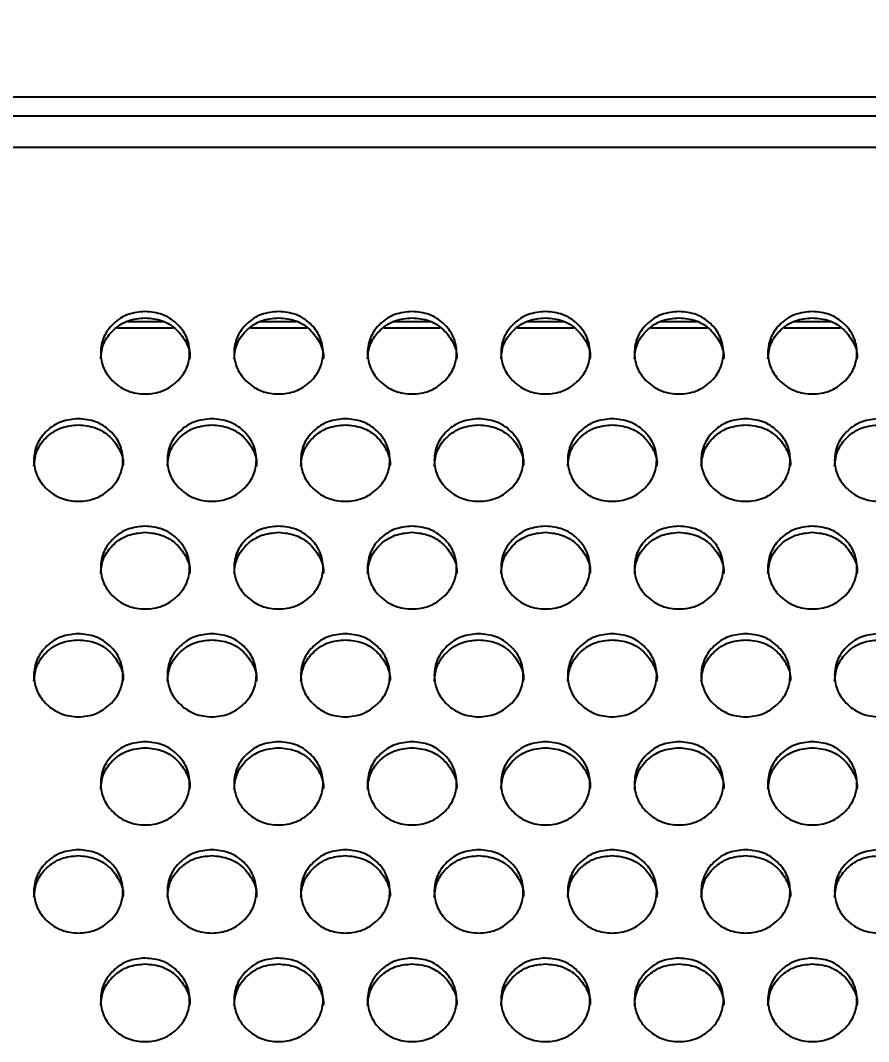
# Model space of a CAD drawing. Header units: millimetres. Extents: x 0.6 to 29.2, y 0.5 to 20.5.
# Drawn here: x 18.113 to 18.622, y 12.131 to 12.743 of the extents above; entities that cross this region are included whole.
import ezdxf

# ---------------------------------------------------------------- set-up
doc = ezdxf.new("R2010")
doc.units = ezdxf.units.MM
doc.layers.add('DIMS', color=1, linetype='Continuous')
doc.styles.add('SLDTEXTSTYLE0', font='TREBUC.TTF')
doc.dimstyles.new('SLDDIMSTYLE0', dxfattribs={"dimtxt": 0.35, "dimasz": 0.3302, "dimexe": 0, "dimexo": 0.0625, "dimgap": 0.0875, "dimtad": 1, "dimdec": 1, "dimlfac": 15, "dimrnd": 1e-09, "dimzin": 12, "dimdsep": 46, "dimtxsty": 'SLDTEXTSTYLE0', "dimsah": 1, "dimcen": 0.09, "dimadec": 0, "dimazin": 3, "dimtfac": 1, "dimtdec": 1, "dimtofl": 0, "dimtmove": 0, "dimatfit": 3, "dimfxl": 0, "dimfrac": 2, "dimtolj": 1, "dimtzin": 12, "dimarcsym": 0})

# ---------------------------------------------------------------- blocks, each defined once
blk = doc.blocks.new('_D')
at = {"layer": 'DIMS'}
for p, q in [((10.90135, 12.7673), (10.90135, 14.50779)), ((24.34135, 12.7673), (24.34135, 14.50779)), ((10.90135, 14.40779), (24.34135, 14.40779))]:
    blk.add_line(p, q, dxfattribs=at)
for points in [[(10.90135, 14.40779), (11.23155, 14.35699), (11.23155, 14.45859)], [(24.34135, 14.40779), (24.01115, 14.45859), (24.01115, 14.35699)]]:
    blk.add_solid(points, dxfattribs=at)
at = {"layer": 'DIMS', "insert": (17.26234, 14.85514, 0.51086), "char_height": 0.35, "attachment_point": 1, "style": 'SLDTEXTSTYLE0'}
blk.add_mtext('201,6', dxfattribs=at)

msp = doc.modelspace()

# ---------------------------------------------------------------- linework, layer by layer
for p, q in [((20.86135, 12.69714), (17.86135, 12.69714)), ((17.86135, 12.68606), (20.86135, 12.68606)), ((17.86135, 12.6673), (20.86135, 12.6673)), ((18.17109, 12.55883), (18.20494, 12.55883)), ((18.17719, 12.56267), (18.19883, 12.56267)), ((18.25109, 12.55883), (18.28494, 12.55883)), ((18.25719, 12.56267), (18.27883, 12.56267)), ((18.33109, 12.55883), (18.36494, 12.55883)), ((18.33719, 12.56267), (18.35883, 12.56267)), ((18.41109, 12.55883), (18.44494, 12.55883)), ((18.41719, 12.56267), (18.43883, 12.56267)), ((18.49109, 12.55883), (18.52494, 12.55883)), ((18.49719, 12.56267), (18.51883, 12.56267)), ((18.57109, 12.55883), (18.60494, 12.55883)), ((18.57719, 12.56267), (18.59883, 12.56267))]:
    msp.add_line(p, q)
for points, knots in [([(18.18802, 12.56861), (18.19153, 12.56828), (18.19855, 12.56761), (18.20731, 12.56174), (18.21344, 12.55367), (18.2153, 12.54389), (18.21344, 12.53413), (18.20731, 12.526), (18.19855, 12.5203), (18.18802, 12.51857), (18.17748, 12.5203), (18.16872, 12.52599), (18.16259, 12.53413), (18.16073, 12.54389), (18.16259, 12.55367), (18.16872, 12.56174), (18.17748, 12.56763), (18.18451, 12.56828), (18.18802, 12.56861)], [0, 0, 0, 0, 0.062528, 0.12499, 0.187437, 0.249996, 0.312447, 0.375003, 0.437455, 0.500007, 0.562451, 0.625015, 0.687459, 0.75002, 0.81247, 0.875027, 0.937563, 1, 1, 1, 1]), ([(18.16135, 12.54016), (18.16171, 12.54341), (18.16243, 12.54992), (18.16877, 12.55798), (18.17747, 12.56386), (18.1845, 12.56452), (18.18802, 12.56484)], [0, 0, 0, 0, 0.249419, 0.499738, 0.750042, 1, 1, 1, 1]), ([(18.18802, 12.56484), (18.19152, 12.56451), (18.19853, 12.56384), (18.20739, 12.55796), (18.21314, 12.54996), (18.21533, 12.54329), (18.21468, 12.54013), (18.21468, 12.54012)], [0, 0, 0, 0, 0.250093, 0.499869, 0.749514, 0.999554, 1, 1, 1, 1]), ([(18.26802, 12.56861), (18.27153, 12.56828), (18.27855, 12.56761), (18.28731, 12.56174), (18.29344, 12.55367), (18.2953, 12.54389), (18.29344, 12.53413), (18.28731, 12.526), (18.27855, 12.5203), (18.26802, 12.51857), (18.25748, 12.5203), (18.24872, 12.52599), (18.24259, 12.53413), (18.24073, 12.54389), (18.24259, 12.55367), (18.24872, 12.56174), (18.25748, 12.56763), (18.26451, 12.56828), (18.26802, 12.56861)], [0, 0, 0, 0, 0.062528, 0.12499, 0.187437, 0.249996, 0.312447, 0.375003, 0.437455, 0.500007, 0.562451, 0.625015, 0.687459, 0.75002, 0.81247, 0.875027, 0.937563, 1, 1, 1, 1]), ([(18.24135, 12.54016), (18.24171, 12.54341), (18.24243, 12.54992), (18.24877, 12.55798), (18.25747, 12.56386), (18.2645, 12.56452), (18.26802, 12.56484)], [0, 0, 0, 0, 0.249419, 0.499739, 0.750042, 1, 1, 1, 1]), ([(18.26802, 12.56484), (18.27152, 12.56451), (18.27853, 12.56384), (18.28739, 12.55796), (18.29314, 12.54996), (18.29533, 12.54329), (18.29468, 12.54013), (18.29468, 12.54012)], [0, 0, 0, 0, 0.250092, 0.499869, 0.749514, 0.999554, 1, 1, 1, 1]), ([(18.34802, 12.56861), (18.35153, 12.56828), (18.35855, 12.56761), (18.36731, 12.56174), (18.37344, 12.55367), (18.3753, 12.54389), (18.37344, 12.53413), (18.36731, 12.526), (18.35855, 12.5203), (18.34802, 12.51857), (18.33748, 12.5203), (18.32872, 12.52599), (18.32259, 12.53413), (18.32073, 12.54389), (18.32259, 12.55367), (18.32872, 12.56174), (18.33748, 12.56763), (18.34451, 12.56828), (18.34802, 12.56861)], [0, 0, 0, 0, 0.062528, 0.12499, 0.187437, 0.249996, 0.312447, 0.375003, 0.437455, 0.500007, 0.562451, 0.625015, 0.687459, 0.75002, 0.81247, 0.875027, 0.937563, 1, 1, 1, 1]), ([(18.32135, 12.54016), (18.32171, 12.54341), (18.32243, 12.54992), (18.32877, 12.55798), (18.33747, 12.56386), (18.3445, 12.56452), (18.34802, 12.56484)], [0, 0, 0, 0, 0.249419, 0.499738, 0.750042, 1, 1, 1, 1]), ([(18.34802, 12.56484), (18.35152, 12.56451), (18.35853, 12.56384), (18.36739, 12.55796), (18.37314, 12.54996), (18.37533, 12.54329), (18.37468, 12.54013), (18.37468, 12.54012)], [0, 0, 0, 0, 0.250093, 0.499869, 0.749514, 0.999554, 1, 1, 1, 1]), ([(18.42802, 12.56861), (18.43153, 12.56828), (18.43855, 12.56761), (18.44731, 12.56174), (18.45344, 12.55367), (18.4553, 12.54389), (18.45344, 12.53413), (18.44731, 12.526), (18.43855, 12.5203), (18.42802, 12.51857), (18.41748, 12.5203), (18.40872, 12.52599), (18.40259, 12.53413), (18.40073, 12.54389), (18.40259, 12.55367), (18.40872, 12.56174), (18.41748, 12.56763), (18.42451, 12.56828), (18.42802, 12.56861)], [0, 0, 0, 0, 0.062529, 0.124991, 0.187437, 0.249996, 0.312447, 0.375003, 0.437455, 0.500008, 0.562451, 0.625015, 0.687459, 0.75002, 0.81247, 0.875027, 0.937563, 1, 1, 1, 1]), ([(18.40135, 12.54016), (18.40171, 12.54341), (18.40243, 12.54992), (18.40877, 12.55798), (18.41747, 12.56386), (18.4245, 12.56452), (18.42802, 12.56484)], [0, 0, 0, 0, 0.249419, 0.499738, 0.750042, 1, 1, 1, 1]), ([(18.42802, 12.56484), (18.43152, 12.56451), (18.43853, 12.56384), (18.44739, 12.55796), (18.45314, 12.54996), (18.45533, 12.54329), (18.45468, 12.54013), (18.45468, 12.54012)], [0, 0, 0, 0, 0.250093, 0.499869, 0.749514, 0.999554, 1, 1, 1, 1]), ([(18.50802, 12.56861), (18.51153, 12.56828), (18.51855, 12.56761), (18.52731, 12.56174), (18.53344, 12.55367), (18.5353, 12.54389), (18.53344, 12.53413), (18.52731, 12.526), (18.51855, 12.5203), (18.50802, 12.51857), (18.49748, 12.5203), (18.48872, 12.52599), (18.48259, 12.53413), (18.48073, 12.54389), (18.48259, 12.55367), (18.48872, 12.56174), (18.49748, 12.56763), (18.50451, 12.56828), (18.50802, 12.56861)], [0, 0, 0, 0, 0.062528, 0.124991, 0.187437, 0.249996, 0.312447, 0.375003, 0.437456, 0.500007, 0.562451, 0.625015, 0.687459, 0.75002, 0.81247, 0.875027, 0.937563, 1, 1, 1, 1]), ([(18.48135, 12.54016), (18.48171, 12.54341), (18.48243, 12.54992), (18.48877, 12.55798), (18.49747, 12.56386), (18.5045, 12.56452), (18.50802, 12.56484)], [0, 0, 0, 0, 0.249419, 0.499738, 0.750042, 1, 1, 1, 1]), ([(18.50802, 12.56484), (18.51152, 12.56451), (18.51853, 12.56384), (18.52739, 12.55796), (18.53314, 12.54996), (18.53533, 12.54329), (18.53468, 12.54013), (18.53468, 12.54012)], [0, 0, 0, 0, 0.250092, 0.499869, 0.749514, 0.999554, 1, 1, 1, 1]), ([(18.58802, 12.56861), (18.59153, 12.56828), (18.59855, 12.56761), (18.60731, 12.56174), (18.61344, 12.55367), (18.6153, 12.54389), (18.61344, 12.53413), (18.60731, 12.526), (18.59855, 12.5203), (18.58802, 12.51857), (18.57748, 12.5203), (18.56872, 12.52599), (18.56259, 12.53413), (18.56073, 12.54389), (18.56259, 12.55367), (18.56872, 12.56174), (18.57748, 12.56763), (18.58451, 12.56828), (18.58802, 12.56861)], [0, 0, 0, 0, 0.062528, 0.12499, 0.187437, 0.249996, 0.312447, 0.375003, 0.437455, 0.500007, 0.562451, 0.625015, 0.687459, 0.75002, 0.81247, 0.875027, 0.937563, 1, 1, 1, 1]), ([(18.56135, 12.54016), (18.56171, 12.54341), (18.56243, 12.54992), (18.56877, 12.55798), (18.57747, 12.56386), (18.5845, 12.56452), (18.58802, 12.56484)], [0, 0, 0, 0, 0.249419, 0.499739, 0.750042, 1, 1, 1, 1]), ([(18.58802, 12.56484), (18.59152, 12.56451), (18.59853, 12.56384), (18.60739, 12.55796), (18.61314, 12.54996), (18.61533, 12.54329), (18.61468, 12.54013), (18.61468, 12.54012)], [0, 0, 0, 0, 0.250092, 0.499868, 0.749514, 0.999554, 1, 1, 1, 1]), ([(18.14802, 12.50434), (18.15153, 12.50401), (18.15855, 12.50333), (18.16731, 12.49745), (18.17344, 12.48937), (18.1753, 12.47957), (18.17344, 12.46978), (18.16731, 12.46164), (18.15855, 12.45593), (18.14802, 12.4542), (18.13748, 12.45593), (18.12872, 12.46163), (18.12259, 12.46979), (18.12073, 12.47957), (18.12259, 12.48937), (18.12872, 12.49745), (18.13748, 12.50335), (18.14451, 12.50401), (18.14802, 12.50434)], [0, 0, 0, 0, 0.062528, 0.12499, 0.187436, 0.249995, 0.312448, 0.375004, 0.437456, 0.500008, 0.562452, 0.625016, 0.68746, 0.750019, 0.81247, 0.875027, 0.937563, 1, 1, 1, 1]), ([(18.22802, 12.50434), (18.23153, 12.50401), (18.23855, 12.50333), (18.24731, 12.49745), (18.25344, 12.48937), (18.2553, 12.47957), (18.25344, 12.46978), (18.24731, 12.46164), (18.23855, 12.45593), (18.22802, 12.4542), (18.21748, 12.45593), (18.20872, 12.46163), (18.20259, 12.46979), (18.20073, 12.47957), (18.20259, 12.48937), (18.20872, 12.49745), (18.21748, 12.50335), (18.22451, 12.50401), (18.22802, 12.50434)], [0, 0, 0, 0, 0.062528, 0.12499, 0.187436, 0.249995, 0.312448, 0.375004, 0.437456, 0.500008, 0.562451, 0.625016, 0.68746, 0.750019, 0.81247, 0.875027, 0.937563, 1, 1, 1, 1]), ([(18.30802, 12.50434), (18.31153, 12.50401), (18.31855, 12.50333), (18.32731, 12.49745), (18.33344, 12.48937), (18.3353, 12.47957), (18.33344, 12.46978), (18.32731, 12.46164), (18.31855, 12.45593), (18.30802, 12.4542), (18.29748, 12.45593), (18.28872, 12.46163), (18.28259, 12.46979), (18.28073, 12.47957), (18.28259, 12.48937), (18.28872, 12.49745), (18.29748, 12.50335), (18.30451, 12.50401), (18.30802, 12.50434)], [0, 0, 0, 0, 0.062528, 0.12499, 0.187436, 0.249995, 0.312448, 0.375004, 0.437456, 0.500008, 0.562451, 0.625016, 0.68746, 0.750019, 0.81247, 0.875027, 0.937563, 1, 1, 1, 1]), ([(18.38802, 12.50434), (18.39153, 12.50401), (18.39855, 12.50333), (18.40731, 12.49745), (18.41344, 12.48937), (18.4153, 12.47957), (18.41344, 12.46978), (18.40731, 12.46164), (18.39855, 12.45593), (18.38802, 12.4542), (18.37748, 12.45593), (18.36872, 12.46163), (18.36259, 12.46979), (18.36073, 12.47957), (18.36259, 12.48937), (18.36872, 12.49745), (18.37748, 12.50335), (18.38451, 12.50401), (18.38802, 12.50434)], [0, 0, 0, 0, 0.062528, 0.12499, 0.187436, 0.249995, 0.312448, 0.375004, 0.437456, 0.500008, 0.562451, 0.625016, 0.68746, 0.750019, 0.81247, 0.875027, 0.937563, 1, 1, 1, 1]), ([(18.46802, 12.50434), (18.47153, 12.50401), (18.47855, 12.50333), (18.48731, 12.49745), (18.49344, 12.48937), (18.4953, 12.47957), (18.49344, 12.46978), (18.48731, 12.46164), (18.47855, 12.45593), (18.46802, 12.4542), (18.45748, 12.45593), (18.44872, 12.46163), (18.44259, 12.46979), (18.44073, 12.47957), (18.44259, 12.48937), (18.44872, 12.49745), (18.45748, 12.50335), (18.46451, 12.50401), (18.46802, 12.50434)], [0, 0, 0, 0, 0.062528, 0.12499, 0.187436, 0.249995, 0.312448, 0.375003, 0.437456, 0.500008, 0.562452, 0.625016, 0.68746, 0.750019, 0.81247, 0.875027, 0.937563, 1, 1, 1, 1]), ([(18.54802, 12.50434), (18.55153, 12.50401), (18.55855, 12.50333), (18.56731, 12.49745), (18.57344, 12.48937), (18.5753, 12.47957), (18.57344, 12.46978), (18.56731, 12.46164), (18.55855, 12.45593), (18.54802, 12.4542), (18.53748, 12.45593), (18.52872, 12.46163), (18.52259, 12.46979), (18.52073, 12.47957), (18.52259, 12.48937), (18.52872, 12.49745), (18.53748, 12.50335), (18.54451, 12.50401), (18.54802, 12.50434)], [0, 0, 0, 0, 0.062528, 0.12499, 0.187436, 0.249995, 0.312448, 0.375004, 0.437456, 0.500008, 0.562451, 0.625015, 0.68746, 0.750019, 0.81247, 0.875027, 0.937563, 1, 1, 1, 1]), ([(18.62802, 12.50434), (18.63153, 12.50401), (18.63855, 12.50333), (18.64731, 12.49745), (18.65344, 12.48937), (18.6553, 12.47957), (18.65344, 12.46978), (18.64731, 12.46164), (18.63855, 12.45593), (18.62802, 12.4542), (18.61748, 12.45593), (18.60872, 12.46163), (18.60259, 12.46979), (18.60073, 12.47957), (18.60259, 12.48937), (18.60872, 12.49745), (18.61748, 12.50335), (18.62451, 12.50401), (18.62802, 12.50434)], [0, 0, 0, 0, 0.062528, 0.12499, 0.187436, 0.249995, 0.312448, 0.375004, 0.437456, 0.500008, 0.562452, 0.625016, 0.68746, 0.750019, 0.81247, 0.875027, 0.937563, 1, 1, 1, 1]), ([(18.12135, 12.47589), (18.12171, 12.47914), (18.12243, 12.48566), (18.12877, 12.49374), (18.13747, 12.49963), (18.1445, 12.50029), (18.14802, 12.50062)], [0, 0, 0, 0, 0.249417, 0.499737, 0.750041, 1, 1, 1, 1]), ([(18.14802, 12.50062), (18.15152, 12.50029), (18.15853, 12.49962), (18.16739, 12.49373), (18.17314, 12.4857), (18.17533, 12.47903), (18.17468, 12.47585), (18.17468, 12.47585)], [0, 0, 0, 0, 0.250093, 0.499869, 0.749514, 0.999556, 1, 1, 1, 1]), ([(18.20135, 12.47589), (18.20171, 12.47914), (18.20243, 12.48566), (18.20877, 12.49374), (18.21747, 12.49963), (18.2245, 12.50029), (18.22802, 12.50062)], [0, 0, 0, 0, 0.249417, 0.499737, 0.750041, 1, 1, 1, 1]), ([(18.22802, 12.50062), (18.23152, 12.50029), (18.23853, 12.49962), (18.24739, 12.49373), (18.25314, 12.4857), (18.25533, 12.47903), (18.25468, 12.47585), (18.25468, 12.47585)], [0, 0, 0, 0, 0.250093, 0.499869, 0.749514, 0.999556, 1, 1, 1, 1]), ([(18.28135, 12.47589), (18.28171, 12.47914), (18.28243, 12.48566), (18.28877, 12.49374), (18.29747, 12.49963), (18.3045, 12.50029), (18.30802, 12.50062)], [0, 0, 0, 0, 0.249417, 0.499737, 0.750041, 1, 1, 1, 1]), ([(18.30802, 12.50062), (18.31152, 12.50029), (18.31853, 12.49962), (18.32739, 12.49373), (18.33314, 12.4857), (18.33533, 12.47903), (18.33468, 12.47585), (18.33468, 12.47585)], [0, 0, 0, 0, 0.2500924, 0.4998692, 0.7495139, 0.9995559, 1, 1, 1, 1]), ([(18.36135, 12.47589), (18.36171, 12.47914), (18.36243, 12.48566), (18.36877, 12.49374), (18.37747, 12.49963), (18.3845, 12.50029), (18.38802, 12.50062)], [0, 0, 0, 0, 0.249417, 0.499737, 0.750041, 1, 1, 1, 1]), ([(18.38802, 12.50062), (18.39152, 12.50029), (18.39853, 12.49962), (18.40739, 12.49373), (18.41314, 12.4857), (18.41533, 12.47903), (18.41468, 12.47585), (18.41468, 12.47585)], [0, 0, 0, 0, 0.2500923, 0.4998695, 0.7495139, 0.9995559, 1, 1, 1, 1]), ([(18.44135, 12.47589), (18.44171, 12.47914), (18.44243, 12.48566), (18.44877, 12.49374), (18.45747, 12.49963), (18.4645, 12.50029), (18.46802, 12.50062)], [0, 0, 0, 0, 0.249417, 0.499737, 0.750041, 1, 1, 1, 1]), ([(18.46802, 12.50062), (18.47152, 12.50029), (18.47853, 12.49962), (18.48739, 12.49373), (18.49314, 12.4857), (18.49533, 12.47903), (18.49468, 12.47585), (18.49468, 12.47585)], [0, 0, 0, 0, 0.250092, 0.499869, 0.749514, 0.999556, 1, 1, 1, 1]), ([(18.52135, 12.47589), (18.52171, 12.47914), (18.52243, 12.48566), (18.52877, 12.49374), (18.53747, 12.49963), (18.5445, 12.50029), (18.54802, 12.50062)], [0, 0, 0, 0, 0.249417, 0.4997364, 0.7500407, 1, 1, 1, 1]), ([(18.54802, 12.50062), (18.55152, 12.50029), (18.55853, 12.49962), (18.56739, 12.49373), (18.57314, 12.4857), (18.57533, 12.47903), (18.57468, 12.47585), (18.57468, 12.47585)], [0, 0, 0, 0, 0.250093, 0.499869, 0.749514, 0.999556, 1, 1, 1, 1]), ([(18.60135, 12.47589), (18.60171, 12.47914), (18.60243, 12.48566), (18.60877, 12.49374), (18.61747, 12.49963), (18.6245, 12.50029), (18.62802, 12.50062)], [0, 0, 0, 0, 0.249417, 0.499737, 0.75004, 1, 1, 1, 1]), ([(18.18802, 12.43984), (18.19153, 12.43951), (18.19855, 12.43883), (18.20731, 12.43294), (18.21344, 12.42484), (18.2153, 12.41502), (18.21344, 12.40521), (18.20731, 12.39705), (18.19855, 12.39133), (18.18802, 12.3896), (18.17748, 12.39133), (18.16872, 12.39705), (18.16259, 12.40522), (18.16073, 12.41502), (18.16259, 12.42484), (18.16872, 12.43294), (18.17748, 12.43885), (18.18451, 12.43951), (18.18802, 12.43984)], [0, 0, 0, 0, 0.062528, 0.12499, 0.187437, 0.249996, 0.312448, 0.375003, 0.437456, 0.500008, 0.562452, 0.625016, 0.68746, 0.75002, 0.812471, 0.875027, 0.937563, 1, 1, 1, 1]), ([(18.16135, 12.41139), (18.16171, 12.41465), (18.16243, 12.42118), (18.16877, 12.42928), (18.17747, 12.43518), (18.1845, 12.43584), (18.18802, 12.43617)], [0, 0, 0, 0, 0.249418, 0.499738, 0.750041, 1, 1, 1, 1]), ([(18.18802, 12.43617), (18.19152, 12.43584), (18.19853, 12.43516), (18.20739, 12.42926), (18.21314, 12.42122), (18.21534, 12.41454), (18.21468, 12.41135), (18.21468, 12.41135)], [0, 0, 0, 0, 0.250094, 0.499869, 0.749515, 0.999558, 1, 1, 1, 1]), ([(18.26802, 12.43984), (18.27153, 12.43951), (18.27855, 12.43883), (18.28731, 12.43294), (18.29344, 12.42484), (18.2953, 12.41502), (18.29344, 12.40521), (18.28731, 12.39705), (18.27855, 12.39133), (18.26802, 12.3896), (18.25748, 12.39133), (18.24872, 12.39705), (18.24259, 12.40522), (18.24073, 12.41502), (18.24259, 12.42484), (18.24872, 12.43294), (18.25748, 12.43885), (18.26451, 12.43951), (18.26802, 12.43984)], [0, 0, 0, 0, 0.062528, 0.12499, 0.187437, 0.249996, 0.312448, 0.375003, 0.437456, 0.500008, 0.562452, 0.625016, 0.68746, 0.750019, 0.812471, 0.875027, 0.937563, 1, 1, 1, 1]), ([(18.24135, 12.41139), (18.24171, 12.41465), (18.24243, 12.42118), (18.24877, 12.42928), (18.25747, 12.43518), (18.2645, 12.43584), (18.26802, 12.43617)], [0, 0, 0, 0, 0.249418, 0.499738, 0.750041, 1, 1, 1, 1]), ([(18.26802, 12.43617), (18.27152, 12.43584), (18.27853, 12.43516), (18.28739, 12.42926), (18.29314, 12.42122), (18.29534, 12.41454), (18.29468, 12.41135), (18.29468, 12.41135)], [0, 0, 0, 0, 0.2500938, 0.4998692, 0.7495149, 0.9995576, 1, 1, 1, 1]), ([(18.34802, 12.43984), (18.35153, 12.43951), (18.35855, 12.43883), (18.36731, 12.43294), (18.37344, 12.42484), (18.3753, 12.41502), (18.37344, 12.40521), (18.36731, 12.39705), (18.35855, 12.39133), (18.34802, 12.3896), (18.33748, 12.39133), (18.32872, 12.39705), (18.32259, 12.40522), (18.32073, 12.41502), (18.32259, 12.42484), (18.32872, 12.43294), (18.33748, 12.43885), (18.34451, 12.43951), (18.34802, 12.43984)], [0, 0, 0, 0, 0.062528, 0.12499, 0.187437, 0.249996, 0.312448, 0.375003, 0.437456, 0.500008, 0.562452, 0.625016, 0.68746, 0.75002, 0.812471, 0.875027, 0.937563, 1, 1, 1, 1]), ([(18.32135, 12.41139), (18.32171, 12.41465), (18.32243, 12.42118), (18.32877, 12.42928), (18.33747, 12.43518), (18.3445, 12.43584), (18.34802, 12.43617)], [0, 0, 0, 0, 0.249418, 0.499738, 0.750041, 1, 1, 1, 1]), ([(18.34802, 12.43617), (18.35152, 12.43584), (18.35853, 12.43516), (18.36739, 12.42926), (18.37314, 12.42122), (18.37534, 12.41454), (18.37468, 12.41135), (18.37468, 12.41135)], [0, 0, 0, 0, 0.250094, 0.499869, 0.749515, 0.999558, 1, 1, 1, 1]), ([(18.42802, 12.43984), (18.43153, 12.43951), (18.43855, 12.43883), (18.44731, 12.43294), (18.45344, 12.42484), (18.4553, 12.41502), (18.45344, 12.40521), (18.44731, 12.39705), (18.43855, 12.39133), (18.42802, 12.3896), (18.41748, 12.39133), (18.40872, 12.39705), (18.40259, 12.40522), (18.40073, 12.41502), (18.40259, 12.42484), (18.40872, 12.43294), (18.41748, 12.43885), (18.42451, 12.43951), (18.42802, 12.43984)], [0, 0, 0, 0, 0.062528, 0.12499, 0.187437, 0.249996, 0.312448, 0.375003, 0.437456, 0.500008, 0.562452, 0.625016, 0.68746, 0.75002, 0.812471, 0.875027, 0.937563, 1, 1, 1, 1]), ([(18.40135, 12.41139), (18.40171, 12.41465), (18.40243, 12.42118), (18.40877, 12.42928), (18.41747, 12.43518), (18.4245, 12.43584), (18.42802, 12.43617)], [0, 0, 0, 0, 0.249418, 0.499738, 0.750041, 1, 1, 1, 1]), ([(18.42802, 12.43617), (18.43152, 12.43584), (18.43853, 12.43516), (18.44739, 12.42926), (18.45314, 12.42122), (18.45534, 12.41454), (18.45468, 12.41135), (18.45468, 12.41135)], [0, 0, 0, 0, 0.250095, 0.49987, 0.749515, 0.999558, 1, 1, 1, 1]), ([(18.50802, 12.43984), (18.51153, 12.43951), (18.51855, 12.43883), (18.52731, 12.43294), (18.53344, 12.42484), (18.5353, 12.41502), (18.53344, 12.40521), (18.52731, 12.39705), (18.51855, 12.39133), (18.50802, 12.3896), (18.49748, 12.39133), (18.48872, 12.39705), (18.48259, 12.40522), (18.48073, 12.41502), (18.48259, 12.42484), (18.48872, 12.43294), (18.49748, 12.43885), (18.50451, 12.43951), (18.50802, 12.43984)], [0, 0, 0, 0, 0.062528, 0.12499, 0.187437, 0.249996, 0.312448, 0.375003, 0.437456, 0.500008, 0.562452, 0.625016, 0.68746, 0.75002, 0.812471, 0.875027, 0.937563, 1, 1, 1, 1]), ([(18.48135, 12.41139), (18.48171, 12.41465), (18.48243, 12.42118), (18.48877, 12.42928), (18.49747, 12.43518), (18.5045, 12.43584), (18.50802, 12.43617)], [0, 0, 0, 0, 0.249419, 0.499738, 0.750041, 1, 1, 1, 1]), ([(18.50802, 12.43617), (18.51152, 12.43584), (18.51853, 12.43516), (18.52739, 12.42926), (18.53314, 12.42122), (18.53534, 12.41454), (18.53468, 12.41135), (18.53468, 12.41135)], [0, 0, 0, 0, 0.250094, 0.49987, 0.749515, 0.999558, 1, 1, 1, 1]), ([(18.58802, 12.43984), (18.59153, 12.43951), (18.59855, 12.43883), (18.60731, 12.43294), (18.61344, 12.42484), (18.6153, 12.41502), (18.61344, 12.40521), (18.60731, 12.39705), (18.59855, 12.39133), (18.58802, 12.3896), (18.57748, 12.39133), (18.56872, 12.39705), (18.56259, 12.40522), (18.56073, 12.41502), (18.56259, 12.42484), (18.56872, 12.43294), (18.57748, 12.43885), (18.58451, 12.43951), (18.58802, 12.43984)], [0, 0, 0, 0, 0.062528, 0.12499, 0.187436, 0.249996, 0.312448, 0.375003, 0.437456, 0.500008, 0.562452, 0.625016, 0.687459, 0.750019, 0.81247, 0.875027, 0.937563, 1, 1, 1, 1]), ([(18.56135, 12.41139), (18.56171, 12.41465), (18.56243, 12.42118), (18.56877, 12.42928), (18.57747, 12.43518), (18.5845, 12.43584), (18.58802, 12.43617)], [0, 0, 0, 0, 0.249418, 0.499738, 0.750041, 1, 1, 1, 1]), ([(18.58802, 12.43617), (18.59152, 12.43584), (18.59853, 12.43516), (18.60739, 12.42926), (18.61314, 12.42122), (18.61534, 12.41454), (18.61468, 12.41135), (18.61468, 12.41135)], [0, 0, 0, 0, 0.250094, 0.499869, 0.749515, 0.999558, 1, 1, 1, 1]), ([(18.14802, 12.37531), (18.15153, 12.37497), (18.15855, 12.37429), (18.16731, 12.36839), (18.17344, 12.36027), (18.1753, 12.35043), (18.17344, 12.34061), (18.16731, 12.33243), (18.15855, 12.3267), (18.14802, 12.32496), (18.13748, 12.3267), (18.12872, 12.33242), (18.12259, 12.34061), (18.12073, 12.35043), (18.12259, 12.36027), (18.12872, 12.36839), (18.13748, 12.37431), (18.14451, 12.37498), (18.14802, 12.37531)], [0, 0, 0, 0, 0.062528, 0.124991, 0.187436, 0.249996, 0.312448, 0.375003, 0.437456, 0.500008, 0.562452, 0.625015, 0.68746, 0.75002, 0.81247, 0.875027, 0.937563, 1, 1, 1, 1]), ([(18.22802, 12.37531), (18.23153, 12.37497), (18.23855, 12.37429), (18.24731, 12.36839), (18.25344, 12.36027), (18.2553, 12.35043), (18.25344, 12.34061), (18.24731, 12.33243), (18.23855, 12.3267), (18.22802, 12.32496), (18.21748, 12.3267), (18.20872, 12.33242), (18.20259, 12.34061), (18.20073, 12.35043), (18.20259, 12.36027), (18.20872, 12.36839), (18.21748, 12.37431), (18.22451, 12.37498), (18.22802, 12.37531)], [0, 0, 0, 0, 0.062528, 0.12499, 0.187436, 0.249996, 0.312448, 0.375003, 0.437456, 0.500008, 0.562452, 0.625015, 0.68746, 0.75002, 0.81247, 0.875027, 0.937563, 1, 1, 1, 1]), ([(18.30802, 12.37531), (18.31153, 12.37497), (18.31855, 12.37429), (18.32731, 12.36839), (18.33344, 12.36027), (18.3353, 12.35043), (18.33344, 12.34061), (18.32731, 12.33243), (18.31855, 12.3267), (18.30802, 12.32496), (18.29748, 12.3267), (18.28872, 12.33242), (18.28259, 12.34061), (18.28073, 12.35043), (18.28259, 12.36027), (18.28872, 12.36839), (18.29748, 12.37431), (18.30451, 12.37498), (18.30802, 12.37531)], [0, 0, 0, 0, 0.062528, 0.12499, 0.187436, 0.249996, 0.312448, 0.375003, 0.437456, 0.500008, 0.562452, 0.625015, 0.68746, 0.75002, 0.81247, 0.875027, 0.937563, 1, 1, 1, 1]), ([(18.38802, 12.37531), (18.39153, 12.37497), (18.39855, 12.37429), (18.40731, 12.36839), (18.41344, 12.36027), (18.4153, 12.35043), (18.41344, 12.34061), (18.40731, 12.33243), (18.39855, 12.3267), (18.38802, 12.32496), (18.37748, 12.3267), (18.36872, 12.33242), (18.36259, 12.34061), (18.36073, 12.35043), (18.36259, 12.36027), (18.36872, 12.36839), (18.37748, 12.37431), (18.38451, 12.37498), (18.38802, 12.37531)], [0, 0, 0, 0, 0.062528, 0.124991, 0.187436, 0.249996, 0.312448, 0.375003, 0.437456, 0.500008, 0.562452, 0.625015, 0.68746, 0.75002, 0.81247, 0.875027, 0.937563, 1, 1, 1, 1]), ([(18.46802, 12.37531), (18.47153, 12.37497), (18.47855, 12.37429), (18.48731, 12.36839), (18.49344, 12.36027), (18.4953, 12.35043), (18.49344, 12.34061), (18.48731, 12.33243), (18.47855, 12.3267), (18.46802, 12.32496), (18.45748, 12.3267), (18.44872, 12.33242), (18.44259, 12.34061), (18.44073, 12.35043), (18.44259, 12.36027), (18.44872, 12.36839), (18.45748, 12.37431), (18.46451, 12.37498), (18.46802, 12.37531)], [0, 0, 0, 0, 0.062528, 0.12499, 0.187436, 0.249996, 0.312448, 0.375003, 0.437456, 0.500008, 0.562452, 0.625015, 0.68746, 0.75002, 0.81247, 0.875027, 0.937563, 1, 1, 1, 1]), ([(18.54802, 12.37531), (18.55153, 12.37497), (18.55855, 12.37429), (18.56731, 12.36839), (18.57344, 12.36027), (18.5753, 12.35043), (18.57344, 12.34061), (18.56731, 12.33243), (18.55855, 12.3267), (18.54802, 12.32496), (18.53748, 12.3267), (18.52872, 12.33242), (18.52259, 12.34061), (18.52073, 12.35043), (18.52259, 12.36027), (18.52872, 12.36839), (18.53748, 12.37431), (18.54451, 12.37498), (18.54802, 12.37531)], [0, 0, 0, 0, 0.062528, 0.12499, 0.187436, 0.249996, 0.312448, 0.375003, 0.437456, 0.500008, 0.562452, 0.625015, 0.68746, 0.75002, 0.81247, 0.875027, 0.937563, 1, 1, 1, 1]), ([(18.62802, 12.37531), (18.63153, 12.37497), (18.63855, 12.37429), (18.64731, 12.36839), (18.65344, 12.36027), (18.6553, 12.35043), (18.65344, 12.34061), (18.64731, 12.33243), (18.63855, 12.3267), (18.62802, 12.32496), (18.61748, 12.3267), (18.60872, 12.33242), (18.60259, 12.34061), (18.60073, 12.35043), (18.60259, 12.36027), (18.60872, 12.36839), (18.61748, 12.37431), (18.62451, 12.37498), (18.62802, 12.37531)], [0, 0, 0, 0, 0.062528, 0.124991, 0.187436, 0.249996, 0.312448, 0.375003, 0.437456, 0.500008, 0.562452, 0.625015, 0.68746, 0.75002, 0.81247, 0.875027, 0.937563, 1, 1, 1, 1]), ([(18.12135, 12.34685), (18.12171, 12.35012), (18.12243, 12.35666), (18.12877, 12.36477), (18.13747, 12.37069), (18.1445, 12.37135), (18.14802, 12.37168)], [0, 0, 0, 0, 0.249419, 0.499741, 0.750041, 1, 1, 1, 1]), ([(18.14802, 12.37168), (18.15152, 12.37135), (18.15853, 12.37068), (18.16739, 12.36476), (18.17314, 12.3567), (18.17534, 12.35), (18.17468, 12.34681), (18.17468, 12.34681)], [0, 0, 0, 0, 0.250093, 0.499868, 0.749517, 0.999558, 1, 1, 1, 1]), ([(18.20135, 12.34685), (18.20171, 12.35012), (18.20243, 12.35666), (18.20877, 12.36477), (18.21747, 12.37069), (18.2245, 12.37135), (18.22802, 12.37168)], [0, 0, 0, 0, 0.249419, 0.499741, 0.750041, 1, 1, 1, 1]), ([(18.22802, 12.37168), (18.23152, 12.37135), (18.23853, 12.37068), (18.24739, 12.36476), (18.25314, 12.3567), (18.25533, 12.35), (18.25468, 12.34681), (18.25468, 12.34681)], [0, 0, 0, 0, 0.250094, 0.499868, 0.749517, 0.999558, 1, 1, 1, 1]), ([(18.28135, 12.34685), (18.28171, 12.35012), (18.28243, 12.35666), (18.28877, 12.36477), (18.29747, 12.37069), (18.3045, 12.37135), (18.30802, 12.37168)], [0, 0, 0, 0, 0.249419, 0.49974, 0.750041, 1, 1, 1, 1]), ([(18.30802, 12.37168), (18.31152, 12.37135), (18.31853, 12.37068), (18.32739, 12.36476), (18.33314, 12.3567), (18.33534, 12.35), (18.33468, 12.34681), (18.33468, 12.34681)], [0, 0, 0, 0, 0.250093, 0.499868, 0.749517, 0.999558, 1, 1, 1, 1]), ([(18.36135, 12.34685), (18.36171, 12.35012), (18.36243, 12.35666), (18.36877, 12.36477), (18.37747, 12.37069), (18.3845, 12.37135), (18.38802, 12.37168)], [0, 0, 0, 0, 0.2494193, 0.4997407, 0.7500412, 1, 1, 1, 1]), ([(18.38802, 12.37168), (18.39152, 12.37135), (18.39853, 12.37068), (18.40739, 12.36476), (18.41314, 12.3567), (18.41534, 12.35), (18.41468, 12.34681), (18.41468, 12.34681)], [0, 0, 0, 0, 0.250093, 0.499869, 0.749517, 0.999558, 1, 1, 1, 1]), ([(18.44135, 12.34685), (18.44171, 12.35012), (18.44243, 12.35666), (18.44877, 12.36477), (18.45747, 12.37069), (18.4645, 12.37135), (18.46802, 12.37168)], [0, 0, 0, 0, 0.2494193, 0.4997407, 0.7500412, 1, 1, 1, 1]), ([(18.46802, 12.37168), (18.47152, 12.37135), (18.47853, 12.37068), (18.48739, 12.36476), (18.49314, 12.3567), (18.49533, 12.35), (18.49468, 12.34681), (18.49468, 12.34681)], [0, 0, 0, 0, 0.250093, 0.499868, 0.749517, 0.999558, 1, 1, 1, 1]), ([(18.52135, 12.34685), (18.52171, 12.35012), (18.52243, 12.35666), (18.52877, 12.36477), (18.53747, 12.37069), (18.5445, 12.37135), (18.54802, 12.37168)], [0, 0, 0, 0, 0.249419, 0.49974, 0.750041, 1, 1, 1, 1]), ([(18.54802, 12.37168), (18.55152, 12.37135), (18.55853, 12.37068), (18.56739, 12.36476), (18.57314, 12.3567), (18.57534, 12.35), (18.57468, 12.34681), (18.57468, 12.34681)], [0, 0, 0, 0, 0.2500933, 0.4998682, 0.7495169, 0.9995576, 1, 1, 1, 1]), ([(18.60135, 12.34685), (18.60171, 12.35012), (18.60243, 12.35666), (18.60877, 12.36477), (18.61747, 12.37069), (18.6245, 12.37135), (18.62802, 12.37168)], [0, 0, 0, 0, 0.249419, 0.49974, 0.750041, 1, 1, 1, 1]), ([(18.18802, 12.31054), (18.19153, 12.31021), (18.19855, 12.30953), (18.20731, 12.30361), (18.21344, 12.29548), (18.2153, 12.28562), (18.21344, 12.27577), (18.20731, 12.26758), (18.19855, 12.26184), (18.18802, 12.26009), (18.17748, 12.26184), (18.16872, 12.26758), (18.16259, 12.27578), (18.16073, 12.28562), (18.16259, 12.29548), (18.16872, 12.30361), (18.17748, 12.30955), (18.18451, 12.31021), (18.18802, 12.31054)], [0, 0, 0, 0, 0.0625284, 0.1249902, 0.1874364, 0.249996, 0.3124481, 0.3750035, 0.4374559, 0.5000078, 0.5624519, 0.6250155, 0.6874598, 0.7500193, 0.8124703, 0.8750274, 0.937563, 1, 1, 1, 1]), ([(18.16135, 12.28209), (18.16171, 12.28536), (18.16243, 12.29192), (18.16877, 12.30005), (18.17747, 12.30598), (18.1845, 12.30664), (18.18802, 12.30697)], [0, 0, 0, 0, 0.24942, 0.49974, 0.750041, 1, 1, 1, 1]), ([(18.18802, 12.30697), (18.19152, 12.30663), (18.19853, 12.30596), (18.20739, 12.30003), (18.21314, 12.29196), (18.21533, 12.28524), (18.21468, 12.28205), (18.21468, 12.28204)], [0, 0, 0, 0, 0.250093, 0.4998693, 0.7495133, 0.9995532, 1, 1, 1, 1]), ([(18.26802, 12.31054), (18.27153, 12.31021), (18.27855, 12.30953), (18.28731, 12.30361), (18.29344, 12.29548), (18.2953, 12.28562), (18.29344, 12.27577), (18.28731, 12.26758), (18.27855, 12.26184), (18.26802, 12.26009), (18.25748, 12.26184), (18.24872, 12.26758), (18.24259, 12.27578), (18.24073, 12.28562), (18.24259, 12.29548), (18.24872, 12.30361), (18.25748, 12.30955), (18.26451, 12.31021), (18.26802, 12.31054)], [0, 0, 0, 0, 0.062528, 0.12499, 0.187436, 0.249996, 0.312448, 0.375003, 0.437456, 0.500008, 0.562452, 0.625015, 0.68746, 0.750019, 0.81247, 0.875027, 0.937563, 1, 1, 1, 1]), ([(18.24135, 12.28209), (18.24171, 12.28536), (18.24243, 12.29192), (18.24877, 12.30005), (18.25747, 12.30598), (18.2645, 12.30664), (18.26802, 12.30697)], [0, 0, 0, 0, 0.24942, 0.499741, 0.750041, 1, 1, 1, 1]), ([(18.26802, 12.30697), (18.27152, 12.30663), (18.27853, 12.30596), (18.28739, 12.30003), (18.29314, 12.29196), (18.29533, 12.28524), (18.29468, 12.28205), (18.29468, 12.28204)], [0, 0, 0, 0, 0.250092, 0.499869, 0.749513, 0.999553, 1, 1, 1, 1]), ([(18.34802, 12.31054), (18.35153, 12.31021), (18.35855, 12.30953), (18.36731, 12.30361), (18.37344, 12.29548), (18.3753, 12.28562), (18.37344, 12.27577), (18.36731, 12.26758), (18.35855, 12.26184), (18.34802, 12.26009), (18.33748, 12.26184), (18.32872, 12.26758), (18.32259, 12.27578), (18.32073, 12.28562), (18.32259, 12.29548), (18.32872, 12.30361), (18.33748, 12.30955), (18.34451, 12.31021), (18.34802, 12.31054)], [0, 0, 0, 0, 0.062528, 0.12499, 0.187436, 0.249996, 0.312448, 0.375003, 0.437456, 0.500008, 0.562452, 0.625016, 0.68746, 0.750019, 0.81247, 0.875027, 0.937563, 1, 1, 1, 1]), ([(18.32135, 12.28209), (18.32171, 12.28536), (18.32243, 12.29192), (18.32877, 12.30005), (18.33747, 12.30598), (18.3445, 12.30664), (18.34802, 12.30697)], [0, 0, 0, 0, 0.24942, 0.49974, 0.750041, 1, 1, 1, 1]), ([(18.34802, 12.30697), (18.35152, 12.30663), (18.35853, 12.30596), (18.36739, 12.30003), (18.37314, 12.29196), (18.37533, 12.28524), (18.37468, 12.28205), (18.37468, 12.28204)], [0, 0, 0, 0, 0.2500929, 0.4998693, 0.7495135, 0.9995532, 1, 1, 1, 1]), ([(18.42802, 12.31054), (18.43153, 12.31021), (18.43855, 12.30953), (18.44731, 12.30361), (18.45344, 12.29548), (18.4553, 12.28562), (18.45344, 12.27577), (18.44731, 12.26758), (18.43855, 12.26184), (18.42802, 12.26009), (18.41748, 12.26184), (18.40872, 12.26758), (18.40259, 12.27578), (18.40073, 12.28562), (18.40259, 12.29548), (18.40872, 12.30361), (18.41748, 12.30955), (18.42451, 12.31021), (18.42802, 12.31054)], [0, 0, 0, 0, 0.0625286, 0.1249904, 0.1874364, 0.2499961, 0.3124481, 0.3750036, 0.4374559, 0.500008, 0.562452, 0.6250156, 0.6874599, 0.7500194, 0.8124703, 0.8750274, 0.937563, 1, 1, 1, 1]), ([(18.40135, 12.28209), (18.40171, 12.28536), (18.40243, 12.29192), (18.40877, 12.30005), (18.41747, 12.30598), (18.4245, 12.30664), (18.42802, 12.30697)], [0, 0, 0, 0, 0.24942, 0.49974, 0.750041, 1, 1, 1, 1]), ([(18.42802, 12.30697), (18.43152, 12.30663), (18.43853, 12.30596), (18.44739, 12.30003), (18.45314, 12.29196), (18.45533, 12.28524), (18.45468, 12.28205), (18.45468, 12.28204)], [0, 0, 0, 0, 0.250093, 0.49987, 0.749513, 0.999553, 1, 1, 1, 1]), ([(18.50802, 12.31054), (18.51153, 12.31021), (18.51855, 12.30953), (18.52731, 12.30361), (18.53344, 12.29548), (18.5353, 12.28562), (18.53344, 12.27577), (18.52731, 12.26758), (18.51855, 12.26184), (18.50802, 12.26009), (18.49748, 12.26184), (18.48872, 12.26758), (18.48259, 12.27578), (18.48073, 12.28562), (18.48259, 12.29548), (18.48872, 12.30361), (18.49748, 12.30955), (18.50451, 12.31021), (18.50802, 12.31054)], [0, 0, 0, 0, 0.062528, 0.12499, 0.187436, 0.249996, 0.312448, 0.375003, 0.437456, 0.500008, 0.562452, 0.625016, 0.68746, 0.750019, 0.81247, 0.875027, 0.937563, 1, 1, 1, 1]), ([(18.48135, 12.28209), (18.48171, 12.28536), (18.48243, 12.29192), (18.48877, 12.30005), (18.49747, 12.30598), (18.5045, 12.30664), (18.50802, 12.30697)], [0, 0, 0, 0, 0.24942, 0.49974, 0.750041, 1, 1, 1, 1]), ([(18.50802, 12.30697), (18.51152, 12.30663), (18.51853, 12.30596), (18.52739, 12.30003), (18.53314, 12.29196), (18.53533, 12.28524), (18.53468, 12.28205), (18.53468, 12.28204)], [0, 0, 0, 0, 0.250092, 0.49987, 0.749513, 0.999553, 1, 1, 1, 1]), ([(18.58802, 12.31054), (18.59153, 12.31021), (18.59855, 12.30953), (18.60731, 12.30361), (18.61344, 12.29548), (18.6153, 12.28562), (18.61344, 12.27577), (18.60731, 12.26758), (18.59855, 12.26184), (18.58802, 12.26009), (18.57748, 12.26184), (18.56872, 12.26758), (18.56259, 12.27578), (18.56073, 12.28562), (18.56259, 12.29548), (18.56872, 12.30361), (18.57748, 12.30955), (18.58451, 12.31021), (18.58802, 12.31054)], [0, 0, 0, 0, 0.062528, 0.12499, 0.187436, 0.249996, 0.312448, 0.375003, 0.437456, 0.500008, 0.562452, 0.625015, 0.68746, 0.750019, 0.81247, 0.875027, 0.937563, 1, 1, 1, 1]), ([(18.56135, 12.28209), (18.56171, 12.28536), (18.56243, 12.29192), (18.56877, 12.30005), (18.57747, 12.30598), (18.5845, 12.30664), (18.58802, 12.30697)], [0, 0, 0, 0, 0.24942, 0.499741, 0.750041, 1, 1, 1, 1]), ([(18.58802, 12.30697), (18.59152, 12.30663), (18.59853, 12.30596), (18.60739, 12.30003), (18.61314, 12.29196), (18.61533, 12.28524), (18.61468, 12.28205), (18.61468, 12.28204)], [0, 0, 0, 0, 0.250092, 0.499869, 0.749513, 0.999553, 1, 1, 1, 1]), ([(18.14802, 12.24575), (18.15153, 12.24541), (18.15855, 12.24473), (18.16731, 12.2388), (18.17344, 12.23065), (18.1753, 12.22078), (18.17344, 12.21091), (18.16731, 12.2027), (18.15855, 12.19695), (18.14802, 12.1952), (18.13748, 12.19695), (18.12872, 12.20269), (18.12259, 12.21091), (18.12073, 12.22077), (18.12259, 12.23065), (18.12872, 12.23881), (18.13748, 12.24475), (18.14451, 12.24542), (18.14802, 12.24575)], [0, 0, 0, 0, 0.0625283, 0.1249901, 0.1874364, 0.2499962, 0.312448, 0.3750036, 0.4374562, 0.500008, 0.5624519, 0.6250154, 0.6874597, 0.7500196, 0.8124697, 0.8750269, 0.937563, 1, 1, 1, 1]), ([(18.22802, 12.24575), (18.23153, 12.24541), (18.23855, 12.24473), (18.24731, 12.2388), (18.25344, 12.23065), (18.2553, 12.22078), (18.25344, 12.21091), (18.24731, 12.2027), (18.23855, 12.19695), (18.22802, 12.1952), (18.21748, 12.19695), (18.20872, 12.20269), (18.20259, 12.21091), (18.20073, 12.22077), (18.20259, 12.23065), (18.20872, 12.23881), (18.21748, 12.24475), (18.22451, 12.24542), (18.22802, 12.24575)], [0, 0, 0, 0, 0.0625284, 0.1249901, 0.1874364, 0.2499961, 0.312448, 0.3750035, 0.4374561, 0.5000079, 0.5624518, 0.6250154, 0.6874597, 0.7500196, 0.8124696, 0.8750269, 0.937563, 1, 1, 1, 1]), ([(18.30802, 12.24575), (18.31153, 12.24541), (18.31855, 12.24473), (18.32731, 12.2388), (18.33344, 12.23065), (18.3353, 12.22078), (18.33344, 12.21091), (18.32731, 12.2027), (18.31855, 12.19695), (18.30802, 12.1952), (18.29748, 12.19695), (18.28872, 12.20269), (18.28259, 12.21091), (18.28073, 12.22077), (18.28259, 12.23065), (18.28872, 12.23881), (18.29748, 12.24475), (18.30451, 12.24542), (18.30802, 12.24575)], [0, 0, 0, 0, 0.0625282, 0.1249901, 0.1874363, 0.2499961, 0.3124479, 0.3750035, 0.4374561, 0.5000079, 0.5624518, 0.6250153, 0.6874597, 0.7500195, 0.8124695, 0.8750268, 0.937563, 1, 1, 1, 1]), ([(18.38802, 12.24575), (18.39153, 12.24541), (18.39855, 12.24473), (18.40731, 12.2388), (18.41344, 12.23065), (18.4153, 12.22078), (18.41344, 12.21091), (18.40731, 12.2027), (18.39855, 12.19695), (18.38802, 12.1952), (18.37748, 12.19695), (18.36872, 12.20269), (18.36259, 12.21091), (18.36073, 12.22077), (18.36259, 12.23065), (18.36872, 12.23881), (18.37748, 12.24475), (18.38451, 12.24542), (18.38802, 12.24575)], [0, 0, 0, 0, 0.0625282, 0.1249902, 0.1874364, 0.2499962, 0.312448, 0.3750036, 0.4374563, 0.5000079, 0.5624518, 0.6250154, 0.6874597, 0.7500196, 0.8124696, 0.8750269, 0.937563, 1, 1, 1, 1]), ([(18.46802, 12.24575), (18.47153, 12.24541), (18.47855, 12.24473), (18.48731, 12.2388), (18.49344, 12.23065), (18.4953, 12.22078), (18.49344, 12.21091), (18.48731, 12.2027), (18.47855, 12.19695), (18.46802, 12.1952), (18.45748, 12.19695), (18.44872, 12.20269), (18.44259, 12.21091), (18.44073, 12.22077), (18.44259, 12.23065), (18.44872, 12.23881), (18.45748, 12.24475), (18.46451, 12.24542), (18.46802, 12.24575)], [0, 0, 0, 0, 0.0625283, 0.12499, 0.1874363, 0.249996, 0.3124478, 0.3750034, 0.4374561, 0.5000077, 0.5624519, 0.6250153, 0.6874596, 0.7500195, 0.8124696, 0.8750269, 0.937563, 1, 1, 1, 1]), ([(18.54802, 12.24575), (18.55153, 12.24541), (18.55855, 12.24473), (18.56731, 12.2388), (18.57344, 12.23065), (18.5753, 12.22078), (18.57344, 12.21091), (18.56731, 12.2027), (18.55855, 12.19695), (18.54802, 12.1952), (18.53748, 12.19695), (18.52872, 12.20269), (18.52259, 12.21091), (18.52073, 12.22077), (18.52259, 12.23065), (18.52872, 12.23881), (18.53748, 12.24475), (18.54451, 12.24542), (18.54802, 12.24575)], [0, 0, 0, 0, 0.062528, 0.12499, 0.187436, 0.249996, 0.312448, 0.375003, 0.437456, 0.500008, 0.562452, 0.625015, 0.68746, 0.750019, 0.812469, 0.875027, 0.937563, 1, 1, 1, 1]), ([(18.62802, 12.24575), (18.63153, 12.24541), (18.63855, 12.24473), (18.64731, 12.2388), (18.65344, 12.23065), (18.6553, 12.22078), (18.65344, 12.21091), (18.64731, 12.2027), (18.63855, 12.19695), (18.62802, 12.1952), (18.61748, 12.19695), (18.60872, 12.20269), (18.60259, 12.21091), (18.60073, 12.22077), (18.60259, 12.23065), (18.60872, 12.23881), (18.61748, 12.24475), (18.62451, 12.24542), (18.62802, 12.24575)], [0, 0, 0, 0, 0.0625283, 0.1249902, 0.1874364, 0.2499962, 0.312448, 0.3750036, 0.4374561, 0.500008, 0.5624519, 0.6250155, 0.6874598, 0.7500197, 0.8124697, 0.8750269, 0.937563, 1, 1, 1, 1]), ([(18.12135, 12.21729), (18.12171, 12.22057), (18.12243, 12.22714), (18.12877, 12.23529), (18.13747, 12.24123), (18.1445, 12.24189), (18.14802, 12.24222)], [0, 0, 0, 0, 0.249418, 0.499739, 0.750041, 1, 1, 1, 1]), ([(18.14802, 12.24222), (18.15152, 12.24188), (18.15853, 12.24121), (18.16739, 12.23527), (18.17314, 12.22718), (18.17533, 12.22046), (18.17468, 12.21725), (18.17468, 12.21725)], [0, 0, 0, 0, 0.250094, 0.499868, 0.749514, 0.999555, 1, 1, 1, 1]), ([(18.20135, 12.21729), (18.20171, 12.22057), (18.20243, 12.22714), (18.20877, 12.23529), (18.21747, 12.24123), (18.2245, 12.24189), (18.22802, 12.24222)], [0, 0, 0, 0, 0.249418, 0.499739, 0.750041, 1, 1, 1, 1]), ([(18.22802, 12.24222), (18.23152, 12.24188), (18.23853, 12.24121), (18.24739, 12.23527), (18.25314, 12.22718), (18.25533, 12.22046), (18.25468, 12.21725), (18.25468, 12.21725)], [0, 0, 0, 0, 0.250094, 0.499868, 0.749514, 0.999555, 1, 1, 1, 1]), ([(18.28135, 12.21729), (18.28171, 12.22057), (18.28243, 12.22714), (18.28877, 12.23529), (18.29747, 12.24123), (18.3045, 12.24189), (18.30802, 12.24222)], [0, 0, 0, 0, 0.249417, 0.499738, 0.750041, 1, 1, 1, 1]), ([(18.30802, 12.24222), (18.31152, 12.24188), (18.31853, 12.24121), (18.32739, 12.23527), (18.33314, 12.22718), (18.33533, 12.22046), (18.33468, 12.21725), (18.33468, 12.21725)], [0, 0, 0, 0, 0.250093, 0.499868, 0.749514, 0.999555, 1, 1, 1, 1]), ([(18.36135, 12.21729), (18.36171, 12.22057), (18.36243, 12.22714), (18.36877, 12.23529), (18.37747, 12.24123), (18.3845, 12.24189), (18.38802, 12.24222)], [0, 0, 0, 0, 0.249418, 0.499739, 0.750041, 1, 1, 1, 1]), ([(18.38802, 12.24222), (18.39152, 12.24188), (18.39853, 12.24121), (18.40739, 12.23527), (18.41314, 12.22718), (18.41533, 12.22046), (18.41468, 12.21725), (18.41468, 12.21725)], [0, 0, 0, 0, 0.2500932, 0.499868, 0.7495138, 0.9995549, 1, 1, 1, 1]), ([(18.44135, 12.21729), (18.44171, 12.22057), (18.44243, 12.22714), (18.44877, 12.23529), (18.45747, 12.24123), (18.4645, 12.24189), (18.46802, 12.24222)], [0, 0, 0, 0, 0.249418, 0.499739, 0.750041, 1, 1, 1, 1]), ([(18.46802, 12.24222), (18.47152, 12.24188), (18.47853, 12.24121), (18.48739, 12.23527), (18.49314, 12.22718), (18.49532, 12.22046), (18.49468, 12.21725), (18.49468, 12.21725)], [0, 0, 0, 0, 0.250093, 0.499867, 0.749514, 0.999555, 1, 1, 1, 1]), ([(18.52135, 12.21729), (18.52171, 12.22057), (18.52243, 12.22714), (18.52877, 12.23529), (18.53747, 12.24123), (18.5445, 12.24189), (18.54802, 12.24222)], [0, 0, 0, 0, 0.249417, 0.499738, 0.750041, 1, 1, 1, 1]), ([(18.54802, 12.24222), (18.55152, 12.24188), (18.55853, 12.24121), (18.56739, 12.23527), (18.57314, 12.22718), (18.57533, 12.22046), (18.57468, 12.21725), (18.57468, 12.21725)], [0, 0, 0, 0, 0.2500935, 0.4998675, 0.7495135, 0.9995549, 1, 1, 1, 1]), ([(18.60135, 12.21729), (18.60171, 12.22057), (18.60243, 12.22714), (18.60877, 12.23529), (18.61747, 12.24123), (18.6245, 12.24189), (18.62802, 12.24222)], [0, 0, 0, 0, 0.2494177, 0.4997386, 0.7500411, 1, 1, 1, 1]), ([(18.18802, 12.18073), (18.19153, 12.18039), (18.19855, 12.17971), (18.20731, 12.17377), (18.21344, 12.1656), (18.2153, 12.15571), (18.21344, 12.14582), (18.20731, 12.13759), (18.19855, 12.13183), (18.18802, 12.13008), (18.17748, 12.13183), (18.16872, 12.13759), (18.16259, 12.14583), (18.16073, 12.1557), (18.16259, 12.16561), (18.16872, 12.17377), (18.17748, 12.17973), (18.18451, 12.1804), (18.18802, 12.18073)], [0, 0, 0, 0, 0.062528, 0.12499, 0.187437, 0.249996, 0.312447, 0.375003, 0.437456, 0.500007, 0.562451, 0.625015, 0.687459, 0.750019, 0.81247, 0.875027, 0.937563, 1, 1, 1, 1]), ([(18.26802, 12.18073), (18.27153, 12.18039), (18.27855, 12.17971), (18.28731, 12.17377), (18.29344, 12.1656), (18.2953, 12.15571), (18.29344, 12.14582), (18.28731, 12.13759), (18.27855, 12.13183), (18.26802, 12.13008), (18.25748, 12.13183), (18.24872, 12.13759), (18.24259, 12.14583), (18.24073, 12.1557), (18.24259, 12.16561), (18.24872, 12.17377), (18.25748, 12.17973), (18.26451, 12.1804), (18.26802, 12.18073)], [0, 0, 0, 0, 0.0625283, 0.1249896, 0.1874371, 0.2499961, 0.3124473, 0.3750024, 0.4374556, 0.5000075, 0.5624513, 0.6250149, 0.6874594, 0.7500191, 0.8124699, 0.8750271, 0.9375631, 1, 1, 1, 1]), ([(18.34802, 12.18073), (18.35153, 12.18039), (18.35855, 12.17971), (18.36731, 12.17377), (18.37344, 12.1656), (18.3753, 12.15571), (18.37344, 12.14582), (18.36731, 12.13759), (18.35855, 12.13183), (18.34802, 12.13008), (18.33748, 12.13183), (18.32872, 12.13759), (18.32259, 12.14583), (18.32073, 12.1557), (18.32259, 12.16561), (18.32872, 12.17377), (18.33748, 12.17973), (18.34451, 12.1804), (18.34802, 12.18073)], [0, 0, 0, 0, 0.062528, 0.12499, 0.187437, 0.249996, 0.312447, 0.375002, 0.437456, 0.500007, 0.562451, 0.625015, 0.687459, 0.750019, 0.81247, 0.875027, 0.937563, 1, 1, 1, 1]), ([(18.42802, 12.18073), (18.43153, 12.18039), (18.43855, 12.17971), (18.44731, 12.17377), (18.45344, 12.1656), (18.4553, 12.15571), (18.45344, 12.14582), (18.44731, 12.13759), (18.43855, 12.13183), (18.42802, 12.13008), (18.41748, 12.13183), (18.40872, 12.13759), (18.40259, 12.14583), (18.40073, 12.1557), (18.40259, 12.16561), (18.40872, 12.17377), (18.41748, 12.17973), (18.42451, 12.1804), (18.42802, 12.18073)], [0, 0, 0, 0, 0.062529, 0.12499, 0.187437, 0.249996, 0.312447, 0.375003, 0.437456, 0.500008, 0.562451, 0.625015, 0.68746, 0.750019, 0.81247, 0.875027, 0.937563, 1, 1, 1, 1]), ([(18.50802, 12.18073), (18.51153, 12.18039), (18.51855, 12.17971), (18.52731, 12.17377), (18.53344, 12.1656), (18.5353, 12.15571), (18.53344, 12.14582), (18.52731, 12.13759), (18.51855, 12.13183), (18.50802, 12.13008), (18.49748, 12.13183), (18.48872, 12.13759), (18.48259, 12.14583), (18.48073, 12.1557), (18.48259, 12.16561), (18.48872, 12.17377), (18.49748, 12.17973), (18.50451, 12.1804), (18.50802, 12.18073)], [0, 0, 0, 0, 0.062528, 0.12499, 0.187437, 0.249996, 0.312447, 0.375003, 0.437456, 0.500007, 0.562451, 0.625015, 0.687459, 0.750019, 0.81247, 0.875027, 0.937563, 1, 1, 1, 1]), ([(18.58802, 12.18073), (18.59153, 12.18039), (18.59855, 12.17971), (18.60731, 12.17377), (18.61344, 12.1656), (18.6153, 12.15571), (18.61344, 12.14582), (18.60731, 12.13759), (18.59855, 12.13183), (18.58802, 12.13008), (18.57748, 12.13183), (18.56872, 12.13759), (18.56259, 12.14583), (18.56073, 12.1557), (18.56259, 12.16561), (18.56872, 12.17377), (18.57748, 12.17973), (18.58451, 12.1804), (18.58802, 12.18073)], [0, 0, 0, 0, 0.062528, 0.124989, 0.187437, 0.249996, 0.312447, 0.375002, 0.437456, 0.500007, 0.562451, 0.625015, 0.687459, 0.750019, 0.81247, 0.875027, 0.937563, 1, 1, 1, 1]), ([(18.16135, 12.15227), (18.16171, 12.15556), (18.16243, 12.16214), (18.16877, 12.1703), (18.17747, 12.17625), (18.1845, 12.17692), (18.18802, 12.17725)], [0, 0, 0, 0, 0.2494217, 0.4997387, 0.7500414, 1, 1, 1, 1]), ([(18.18802, 12.17725), (18.19152, 12.17691), (18.19853, 12.17624), (18.20739, 12.17029), (18.21314, 12.16218), (18.21534, 12.15545), (18.21468, 12.15224), (18.21468, 12.15223)], [0, 0, 0, 0, 0.250093, 0.499868, 0.749513, 0.999556, 1, 1, 1, 1]), ([(18.24135, 12.15227), (18.24171, 12.15556), (18.24243, 12.16214), (18.24877, 12.1703), (18.25747, 12.17625), (18.2645, 12.17692), (18.26802, 12.17725)], [0, 0, 0, 0, 0.249422, 0.499739, 0.750041, 1, 1, 1, 1]), ([(18.26802, 12.17725), (18.27152, 12.17691), (18.27853, 12.17624), (18.28739, 12.17029), (18.29314, 12.16218), (18.29534, 12.15545), (18.29468, 12.15224), (18.29468, 12.15223)], [0, 0, 0, 0, 0.250093, 0.499868, 0.749513, 0.999556, 1, 1, 1, 1]), ([(18.32135, 12.15227), (18.32171, 12.15556), (18.32243, 12.16214), (18.32877, 12.1703), (18.33747, 12.17625), (18.3445, 12.17692), (18.34802, 12.17725)], [0, 0, 0, 0, 0.2494217, 0.4997387, 0.7500414, 1, 1, 1, 1]), ([(18.34802, 12.17725), (18.35152, 12.17691), (18.35853, 12.17624), (18.36739, 12.17029), (18.37314, 12.16218), (18.37534, 12.15545), (18.37468, 12.15224), (18.37468, 12.15223)], [0, 0, 0, 0, 0.2500932, 0.4998678, 0.7495135, 0.9995565, 1, 1, 1, 1]), ([(18.40135, 12.15227), (18.40171, 12.15556), (18.40243, 12.16214), (18.40877, 12.1703), (18.41747, 12.17625), (18.4245, 12.17692), (18.42802, 12.17725)], [0, 0, 0, 0, 0.249422, 0.499739, 0.750041, 1, 1, 1, 1]), ([(18.42802, 12.17725), (18.43152, 12.17691), (18.43853, 12.17624), (18.44739, 12.17029), (18.45314, 12.16218), (18.45534, 12.15545), (18.45468, 12.15224), (18.45468, 12.15223)], [0, 0, 0, 0, 0.250094, 0.499868, 0.749513, 0.999556, 1, 1, 1, 1]), ([(18.48135, 12.15227), (18.48171, 12.15556), (18.48243, 12.16214), (18.48877, 12.1703), (18.49747, 12.17625), (18.5045, 12.17692), (18.50802, 12.17725)], [0, 0, 0, 0, 0.249422, 0.499739, 0.750041, 1, 1, 1, 1]), ([(18.50802, 12.17725), (18.51152, 12.17691), (18.51853, 12.17624), (18.52739, 12.17029), (18.53314, 12.16218), (18.53534, 12.15545), (18.53468, 12.15224), (18.53468, 12.15223)], [0, 0, 0, 0, 0.250093, 0.499868, 0.749513, 0.999556, 1, 1, 1, 1]), ([(18.56135, 12.15227), (18.56171, 12.15556), (18.56243, 12.16214), (18.56877, 12.1703), (18.57747, 12.17625), (18.5845, 12.17692), (18.58802, 12.17725)], [0, 0, 0, 0, 0.249422, 0.499739, 0.750041, 1, 1, 1, 1]), ([(18.58802, 12.17725), (18.59152, 12.17691), (18.59853, 12.17624), (18.60739, 12.17029), (18.61314, 12.16218), (18.61534, 12.15545), (18.61468, 12.15224), (18.61468, 12.15223)], [0, 0, 0, 0, 0.2500927, 0.4998674, 0.7495132, 0.9995565, 1, 1, 1, 1])]:
    msp.add_open_spline(points, degree=3, knots=knots)

# ---------------------------------------------------------------- dimensions: what is measured, and where the dimension line sits
at = {"layer": 'DIMS'}
dim = msp.add_linear_dim(base=(24.34135, 14.40779), p1=(10.90135, 12.6673), p2=(24.34135, 12.6673), dimstyle='SLDDIMSTYLE0', dxfattribs=at)
dim.commit()
dim.dimension.update_dxf_attribs({"geometry": '_D', "text_midpoint": (17.97959, 14.40779), "dimtype": 160})

doc.saveas('drawing.dxf')
